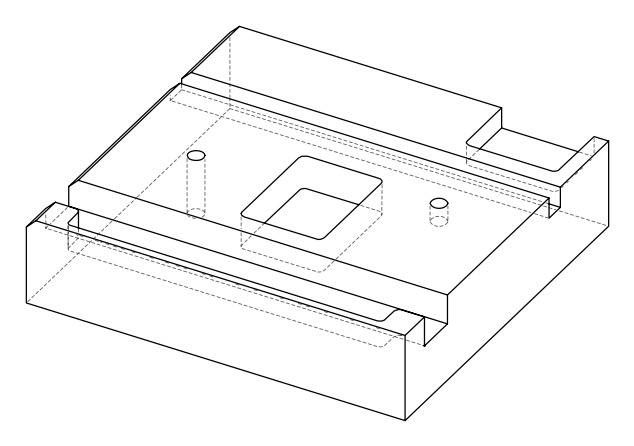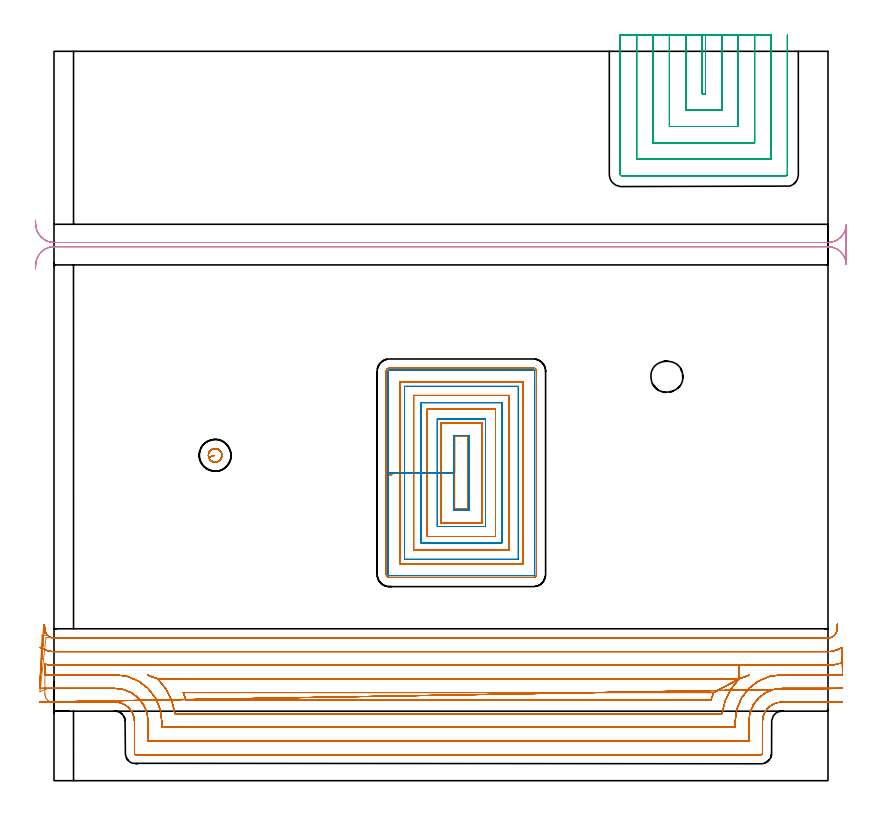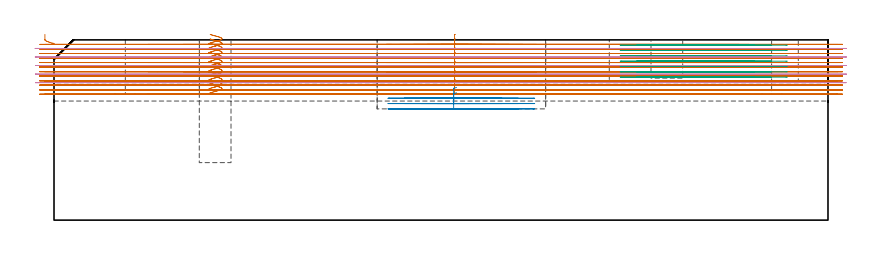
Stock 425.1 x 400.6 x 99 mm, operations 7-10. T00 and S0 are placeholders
(PLAN: 12 operations, 8 tool changes, 207.5 min)
(1 SPOT_DRILL | STEP1POCKET | NXT0321_9005460120000 | 0.03 min | 2 mm3)
(2 DRILL_BLIND_HOLE_INTO_CENTER | STEP1POCKET | NXT0301_128 | 0.09 min | 2241 mm3)
(3 MILL_ROUGH_BLIND_HOLE_CONTOUR | STEP1POCKET | NXT0201_010 | Spiral | 0.79 min | 2740 mm3)
(4 AREA_MILL | FG_CHAMFER_SURFACE | UGT0205_001 | 6.65 min | 12146 mm3)
(5 AREA_MILL_1 | FG_CHAMFER_SURFACE_1 | UGT0205_001 | 1.47 min | 2538 mm3)
(6 AREA_MILL_2 | FG_CHAMFER_SURFACE_2 | UGT0205_001 | 3.29 min | 5791 mm3)
(7 MILL_OPEN_POCKET | POCKET_OPEN | NXT0201_010 | Follow Part, ap 2.5, ae 75% | 150.93 min | 1232383 mm3)
(8 MILL_RECTANGULAR_POCKET | POCKET_RECTANGULAR_STRAIGHT | NXT0201_011 | Follow Part, ap 3, ae 75% | 7.8 min | 92200 mm3)
(9 MILL_SLOT | SLOT_PARTIAL_RECTANGULAR | NXT0201_011 | Follow Part, ap 3, ae 75% | 23.11 min | 180017 mm3)
(10 MILL_RECTANGULAR_SLOT | SLOT_RECTANGULAR | UGT0201_094 | Follow Part, ap 5, ae 75% | 9.44 min | 222166 mm3)
(11 MILL_RECTANGULAR_SLOT_1 | SLOT_RECTANGULAR_1 | UGT0201_009 | Follow Part, ap 11.25, ae 75% | 2.1 min | 71094 mm3)
(12 MILL_BLIND_HOLE_FROM_SOLID_MATERIAL | STEP1POCKET_1 | NXT0201_011 | Spiral | 1.82 min | 8967 mm3)
(TOOL NXT0321_9005460120000 | NC Spot Drill, 142deg, 12mm, Carbide, Uncoated | D12 PA142 FL30 Z2)
(TOOL NXT0301_128 | Carbide Drill 12mm [861.1-1200-036A1-GP GC34] | D12 PA150 FL37.4 Z2)
(TOOL NXT0201_010 | ENDMILL 10mm [2P460-1000-NA 1630] | D10 FL30 Z6)
(TOOL UGT0205_001 | Chamfer Mill 20 x 3 x 45 deg. | D20 FL50 Z2)
(TOOL NXT0201_011 | ENDMILL 12mm [2P460-1200-NA 1630] | D12 FL38 Z6)
(TOOL UGT0201_094 | End mill 20 mm | D20 FL38 Z4)
(TOOL UGT0201_009 | End Mill 45 mm | D45 FL63 Z6)
(OP 7 MILL_OPEN_POCKET)
G17 G21 G94 G90
T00 M6
G54
G17 G0 G90 X433.005 Y64.785 S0 M3
G43 Z109. H1
Z96.508
G94 G1 X430.1 Y64.035 F250.
G2 X425.1 Y63.4 R20. F500.
G1 X376.248
Y55.9
X362.334 Y48.4
X70.966
G2 X72.452 Y44.3 R40.7
G1 X360.848
G2 X362.334 Y48.4 R40.7
G1 X376.248 Y55.9
X57.052
X51.603 Y57.91
X57.052 Y55.9
G2 X66.42 Y36.8 R33.2
G1 X366.88
G2 X376.248 Y55.9 R33.2
G1 X381.697 Y57.91
X376.248 Y55.9
Y63.4
X0.
G2 X-5. Y64.035 R20.
G1 Y57.884
G2 X-1.938 Y58.2 R15.
G1 X33.5
G2 X59.2 Y32.5 R25.7
G1 Y29.3
X374.1
Y32.5
G2 X399.8 Y58.2 R25.7
G1 X430.1
X433.1 F250.
X432.85 Y73.144
X430.1 Y71.944
G2 X425.1 Y70.9 R12.5 F500.
G1 X0.
G2 X-3.475 Y71.393 R12.5
X-5. Y72.023 R7.5
G1 X-7.63 Y73.467 F250.
G0 Z109.
X430.28 Y86.078
Z96.508
G1 X430.09 Y83.084
G2 X425.1 Y78.4 R5. F500.
G1 X0.
G2 X-1.39 Y78.597 R5.
G1 X-4.39 F250.
X-7.739 Y48.821 F500.
X-5. Y50.046 F250.
G2 X-1.938 Y50.7 R7.5 F500.
G1 X33.5
G2 X51.7 Y32.5 R18.2
G1 Y21.8
X381.6
Y32.5
G2 X399.8 Y50.7 R18.2
G1 X430.1
X433.1 F250.
G0 X-5. Y58.568 Z102.
G1 Y47.809 Z99.117
Y47.493 Z99.032
X-4.869 Y46.63 Z98.799
X-4.591 Y45.803 Z98.565
X-4.173 Y45.037 Z98.331
X-3.629 Y44.355 Z98.097
X-2.974 Y43.778 Z97.863
X-2.229 Y43.323 Z97.629
X-1.938 Y43.2 Z97.545
X-0.004 Z97.026
X-1.938 Z96.508
X33.5 F500.
G2 X44.2 Y32.5 R10.7
G1 Y15.
G3 X44.9 Y14.3 R0.7
G1 X388.4
G3 X389.1 Y15. R0.7
G1 Y32.5
G2 X399.8 Y43.2 R10.7
G1 X430.1
X433.1 F250.
G0 X433.005 Y64.785 Z94.017
G1 X430.1 Y64.035
G2 X425.1 Y63.4 R20. F500.
G1 X376.248
Y55.9
X362.334 Y48.4
X70.966
G2 X72.452 Y44.3 R40.7
G1 X360.848
G2 X362.334 Y48.4 R40.7
G1 X376.248 Y55.9
X57.052
X51.603 Y57.91
X57.052 Y55.9
G2 X66.42 Y36.8 R33.2
G1 X366.88
G2 X376.248 Y55.9 R33.2
G1 X381.697 Y57.91
X376.248 Y55.9
Y63.4
X0.
G2 X-5. Y64.035 R20.
G1 Y58.193
G2 X-4.542 Y58.2 R15.
G1 X33.5
G2 X59.2 Y32.5 R25.7
G1 Y29.3
X374.1
Y32.5
G2 X399.8 Y58.2 R25.7
G1 X430.1
X433.1 F250.
X432.85 Y73.144
X430.1 Y71.944
G2 X425.1 Y70.9 R12.5 F500.
G1 X0.
G2 X-5. Y71.944 R12.5
G1 X-7.75 Y73.144 F250.
G0 Z109.
X430.28 Y86.078
Z94.017
G1 X430.09 Y83.084
G2 X425.1 Y78.4 R5. F500.
G1 X0.
G2 X-3.543 Y79.872 R5.
G1 X-6.543 F250.
X-7.994 Y50.503
X-5. Y50.686
G2 X-4.542 Y50.7 R7.5 F500.
G1 X33.5
G2 X51.7 Y32.5 R18.2
G1 Y21.8
X381.6
Y32.5
G2 X399.8 Y50.7 R18.2
G1 X430.1
X433.1 F250.
X-7.542 Y43.2 F500.
X-4.542 F250.
X33.5 F500.
G2 X44.2 Y32.5 R10.7
G1 Y15.
G3 X44.9 Y14.3 R0.7
G1 X388.4
G3 X389.1 Y15. R0.7
G1 Y32.5
G2 X399.8 Y43.2 R10.7
G1 X430.1
X433.1 F250.
G0 X433.005 Y64.785 Z91.525
G1 X430.1 Y64.035
G2 X425.1 Y63.4 R20. F500.
G1 X376.248
Y55.9
X362.334 Y48.4
X70.966
G2 X72.452 Y44.3 R40.7
G1 X360.848
G2 X362.334 Y48.4 R40.7
G1 X376.248 Y55.9
X57.052
X51.603 Y57.91
X57.052 Y55.9
G2 X66.42 Y36.8 R33.2
G1 X366.88
G2 X376.248 Y55.9 R33.2
G1 X381.697 Y57.91
X376.248 Y55.9
Y63.4
X0.
G2 X-5. Y64.035 R20.
G1 Y58.2
X33.5
G2 X59.2 Y32.5 R25.7
G1 Y29.3
X374.1
Y32.5
G2 X399.8 Y58.2 R25.7
G1 X430.1
X433.1 F250.
X432.85 Y73.144
X430.1 Y71.944
G2 X425.1 Y70.9 R12.5 F500.
G1 X0.
G2 X-5. Y71.944 R12.5
G1 X-7.75 Y73.144 F250.
G0 Z109.
X430.28 Y86.078
Z91.525
G1 X430.09 Y83.084
G2 X425.1 Y78.4 R5. F500.
G1 X0.
G2 X-4.47 Y81.16 R5.
G1 X-5.814 Y83.842 F250.
X-8. Y50.7
X-5.
X33.5 F500.
G2 X51.7 Y32.5 R18.2
G1 Y21.8
X381.6
Y32.5
G2 X399.8 Y50.7 R18.2
G1 X430.1
X433.1 F250.
X-8. Y43.2 F500.
X-5. F250.
X33.5 F500.
G2 X44.2 Y32.5 R10.7
G1 Y15.
G3 X44.9 Y14.3 R0.7
G1 X388.4
G3 X389.1 Y15. R0.7
G1 Y32.5
G2 X399.8 Y43.2 R10.7
G1 X430.1
X433.1 F250.
G0 X433.005 Y64.785 Z89.033
G1 X430.1 Y64.035
G2 X425.1 Y63.4 R20. F500.
G1 X376.248
Y55.9
X362.334 Y48.4
X70.966
G2 X72.452 Y44.3 R40.7
G1 X360.848
G2 X362.334 Y48.4 R40.7
G1 X376.248 Y55.9
X57.052
X51.603 Y57.91
X57.052 Y55.9
G2 X66.42 Y36.8 R33.2
G1 X366.88
G2 X376.248 Y55.9 R33.2
G1 X381.697 Y57.91
X376.248 Y55.9
Y63.4
X0.
G2 X-5. Y64.035 R20.
G1 Y58.2
X33.5
G2 X59.2 Y32.5 R25.7
G1 Y29.3
X374.1
Y32.5
G2 X399.8 Y58.2 R25.7
G1 X430.1
X433.1 F250.
X432.85 Y73.144
X430.1 Y71.944
G2 X425.1 Y70.9 R12.5 F500.
G1 X0.
G2 X-5. Y71.944 R12.5
G1 X-7.75 Y73.144 F250.
G0 Z109.
X430.28 Y86.078
Z89.033
G1 X430.09 Y83.084
G2 X425.1 Y78.4 R5. F500.
G1 X0.
G2 X-4.909 Y82.45 R5.
G1 X-5.479 Y85.395 F250.
X-8. Y50.7
X-5.
X33.5 F500.
G2 X51.7 Y32.5 R18.2
G1 Y21.8
X381.6
Y32.5
G2 X399.8 Y50.7 R18.2
G1 X430.1
X433.1 F250.
X-8. Y43.2 F500.
X-5. F250.
X33.5 F500.
G2 X44.2 Y32.5 R10.7
G1 Y15.
G3 X44.9 Y14.3 R0.7
G1 X388.4
G3 X389.1 Y15. R0.7
G1 Y32.5
G2 X399.8 Y43.2 R10.7
G1 X430.1
X433.1 F250.
G0 X433.005 Y64.785 Z86.542
G1 X430.1 Y64.035
G2 X425.1 Y63.4 R20. F500.
G1 X376.248
Y55.9
X362.334 Y48.4
X70.966
G2 X72.452 Y44.3 R40.7
G1 X360.848
G2 X362.334 Y48.4 R40.7
G1 X376.248 Y55.9
X57.052
X51.603 Y57.91
X57.052 Y55.9
G2 X66.42 Y36.8 R33.2
G1 X366.88
G2 X376.248 Y55.9 R33.2
G1 X381.697 Y57.91
X376.248 Y55.9
Y63.4
X0.
G2 X-5. Y64.035 R20.
G1 Y58.2
X33.5
G2 X59.2 Y32.5 R25.7
G1 Y29.3
X374.1
Y32.5
G2 X399.8 Y58.2 R25.7
G1 X430.1
X433.1 F250.
X432.85 Y73.144
X430.1 Y71.944
G2 X425.1 Y70.9 R12.5 F500.
G1 X0.
G2 X-5. Y71.944 R12.5
G1 X-7.75 Y73.144 F250.
G0 Z109.
X430.28 Y86.078
Z86.542
G1 X430.09 Y83.084
G2 X425.1 Y78.4 R5. F500.
G1 X0.
G2 X-4.97 Y82.853 R5.
G1 X-5.298 Y85.835 F250.
X-8. Y50.7
X-5.
X33.5 F500.
G2 X51.7 Y32.5 R18.2
G1 Y21.8
X381.6
Y32.5
G2 X399.8 Y50.7 R18.2
G1 X430.1
X433.1 F250.
X-8. Y43.2 F500.
X-5. F250.
X33.5 F500.
G2 X44.2 Y32.5 R10.7
G1 Y15.
G3 X44.9 Y14.3 R0.7
G1 X388.4
G3 X389.1 Y15. R0.7
G1 Y32.5
G2 X399.8 Y43.2 R10.7
G1 X430.1
X433.1 F250.
G0 X433.005 Y64.785 Z84.05
G1 X430.1 Y64.035
G2 X425.1 Y63.4 R20. F500.
G1 X376.248
Y55.9
X362.334 Y48.4
X70.966
G2 X72.452 Y44.3 R40.7
G1 X360.848
G2 X362.334 Y48.4 R40.7
G1 X376.248 Y55.9
X57.052
X51.603 Y57.91
X57.052 Y55.9
G2 X66.42 Y36.8 R33.2
G1 X366.88
G2 X376.248 Y55.9 R33.2
G1 X381.697 Y57.91
X376.248 Y55.9
Y63.4
X0.
G2 X-5. Y64.035 R20.
G1 Y58.2
X33.5
G2 X59.2 Y32.5 R25.7
G1 Y29.3
X374.1
Y32.5
G2 X399.8 Y58.2 R25.7
G1 X430.1
X433.1 F250.
X432.85 Y73.144
X430.1 Y71.944
G2 X425.1 Y70.9 R12.5 F500.
G1 X0.
G2 X-5. Y71.944 R12.5
G1 X-7.75 Y73.144 F250.
G0 Z109.
X430.28 Y86.078
Z84.05
G1 X430.09 Y83.084
G2 X425.1 Y78.4 R5. F500.
G1 X0.
G2 X-4.97 Y82.853 R5.
G1 X-5.298 Y85.835 F250.
X-8. Y50.7
X-5.
X33.5 F500.
G2 X51.7 Y32.5 R18.2
G1 Y21.8
X381.6
Y32.5
G2 X399.8 Y50.7 R18.2
G1 X430.1
X433.1 F250.
X-8. Y43.2 F500.
X-5. F250.
X33.5 F500.
G2 X44.2 Y32.5 R10.7
G1 Y15.
G3 X44.9 Y14.3 R0.7
G1 X388.4
G3 X389.1 Y15. R0.7
G1 Y32.5
G2 X399.8 Y43.2 R10.7
G1 X430.1
X433.1 F250.
G0 X433.005 Y64.785 Z81.558
G1 X430.1 Y64.035
G2 X425.1 Y63.4 R20. F500.
G1 X376.248
Y55.9
X362.334 Y48.4
X70.966
G2 X72.452 Y44.3 R40.7
G1 X360.848
G2 X362.334 Y48.4 R40.7
G1 X376.248 Y55.9
X57.052
X51.603 Y57.91
X57.052 Y55.9
G2 X66.42 Y36.8 R33.2
G1 X366.88
G2 X376.248 Y55.9 R33.2
G1 X381.697 Y57.91
X376.248 Y55.9
Y63.4
X0.
G2 X-5. Y64.035 R20.
G1 Y58.2
X33.5
G2 X59.2 Y32.5 R25.7
G1 Y29.3
X374.1
Y32.5
G2 X399.8 Y58.2 R25.7
G1 X430.1
X433.1 F250.
X432.85 Y73.144
X430.1 Y71.944
G2 X425.1 Y70.9 R12.5 F500.
G1 X0.
G2 X-5. Y71.944 R12.5
G1 X-7.75 Y73.144 F250.
G0 Z109.
X430.28 Y86.078
Z81.558
G1 X430.09 Y83.084
G2 X425.1 Y78.4 R5. F500.
G1 X0.
G2 X-4.97 Y82.853 R5.
G1 X-5.298 Y85.835 F250.
X-8. Y50.7
X-5.
X33.5 F500.
G2 X51.7 Y32.5 R18.2
G1 Y21.8
X381.6
Y32.5
G2 X399.8 Y50.7 R18.2
G1 X430.1
X433.1 F250.
X-8. Y43.2 F500.
X-5. F250.
X33.5 F500.
G2 X44.2 Y32.5 R10.7
G1 Y15.
G3 X44.9 Y14.3 R0.7
G1 X388.4
G3 X389.1 Y15. R0.7
G1 Y32.5
G2 X399.8 Y43.2 R10.7
G1 X430.1
X433.1 F250.
G0 X433.005 Y64.785 Z79.067
G1 X430.1 Y64.035
G2 X425.1 Y63.4 R20. F500.
G1 X376.248
Y55.9
X362.334 Y48.4
X70.966
G2 X72.452 Y44.3 R40.7
G1 X360.848
G2 X362.334 Y48.4 R40.7
G1 X376.248 Y55.9
X57.052
X51.603 Y57.91
X57.052 Y55.9
G2 X66.42 Y36.8 R33.2
G1 X366.88
G2 X376.248 Y55.9 R33.2
G1 X381.697 Y57.91
X376.248 Y55.9
Y63.4
X0.
G2 X-5. Y64.035 R20.
G1 Y58.2
X33.5
G2 X59.2 Y32.5 R25.7
G1 Y29.3
X374.1
Y32.5
G2 X399.8 Y58.2 R25.7
G1 X430.1
X433.1 F250.
X432.85 Y73.144
X430.1 Y71.944
G2 X425.1 Y70.9 R12.5 F500.
G1 X0.
G2 X-5. Y71.944 R12.5
G1 X-7.75 Y73.144 F250.
G0 Z109.
X430.28 Y86.078
Z79.067
G1 X430.09 Y83.084
G2 X425.1 Y78.4 R5. F500.
G1 X0.
G2 X-4.97 Y82.853 R5.
G1 X-5.298 Y85.835 F250.
X-8. Y50.7
X-5.
X33.5 F500.
G2 X51.7 Y32.5 R18.2
G1 Y21.8
X381.6
Y32.5
G2 X399.8 Y50.7 R18.2
G1 X430.1
X433.1 F250.
X-8. Y43.2 F500.
X-5. F250.
X33.5 F500.
G2 X44.2 Y32.5 R10.7
G1 Y15.
G3 X44.9 Y14.3 R0.7
G1 X388.4
G3 X389.1 Y15. R0.7
G1 Y32.5
G2 X399.8 Y43.2 R10.7
G1 X430.1
X433.1 F250.
G0 X433.005 Y64.785 Z76.575
G1 X430.1 Y64.035
G2 X425.1 Y63.4 R20. F500.
G1 X376.248
Y55.9
X362.334 Y48.4
X70.966
G2 X72.452 Y44.3 R40.7
G1 X360.848
G2 X362.334 Y48.4 R40.7
G1 X376.248 Y55.9
X57.052
X51.603 Y57.91
X57.052 Y55.9
G2 X66.42 Y36.8 R33.2
G1 X366.88
G2 X376.248 Y55.9 R33.2
G1 X381.697 Y57.91
X376.248 Y55.9
Y63.4
X0.
G2 X-5. Y64.035 R20.
G1 Y58.2
X33.5
G2 X59.2 Y32.5 R25.7
G1 Y29.3
X374.1
Y32.5
G2 X399.8 Y58.2 R25.7
G1 X430.1
X433.1 F250.
X432.85 Y73.144
X430.1 Y71.944
G2 X425.1 Y70.9 R12.5 F500.
G1 X0.
G2 X-5. Y71.944 R12.5
G1 X-7.75 Y73.144 F250.
G0 Z109.
X430.28 Y86.078
Z76.575
G1 X430.09 Y83.084
G2 X425.1 Y78.4 R5. F500.
G1 X0.
G2 X-4.97 Y82.853 R5.
G1 X-5.298 Y85.835 F250.
X-8. Y50.7
X-5.
X33.5 F500.
G2 X51.7 Y32.5 R18.2
G1 Y21.8
X381.6
Y32.5
G2 X399.8 Y50.7 R18.2
G1 X430.1
X433.1 F250.
X-8. Y43.2 F500.
X-5. F250.
X33.5 F500.
G2 X44.2 Y32.5 R10.7
G1 Y15.
G3 X44.9 Y14.3 R0.7
G1 X388.4
G3 X389.1 Y15. R0.7
G1 Y32.5
G2 X399.8 Y43.2 R10.7
G1 X430.1
X433.1 F250.
G0 X433.005 Y64.785 Z74.083
G1 X430.1 Y64.035
G2 X425.1 Y63.4 R20. F500.
G1 X376.248
Y55.9
X362.334 Y48.4
X70.966
G2 X72.452 Y44.3 R40.7
G1 X360.848
G2 X362.334 Y48.4 R40.7
G1 X376.248 Y55.9
X57.052
X51.603 Y57.91
X57.052 Y55.9
G2 X66.42 Y36.8 R33.2
G1 X366.88
G2 X376.248 Y55.9 R33.2
G1 X381.697 Y57.91
X376.248 Y55.9
Y63.4
X0.
G2 X-5. Y64.035 R20.
G1 Y58.2
X33.5
G2 X59.2 Y32.5 R25.7
G1 Y29.3
X374.1
Y32.5
G2 X399.8 Y58.2 R25.7
G1 X430.1
X433.1 F250.
X432.85 Y73.144
X430.1 Y71.944
G2 X425.1 Y70.9 R12.5 F500.
G1 X0.
G2 X-5. Y71.944 R12.5
G1 X-7.75 Y73.144 F250.
G0 Z109.
X430.28 Y86.078
Z74.083
G1 X430.09 Y83.084
G2 X425.1 Y78.4 R5. F500.
G1 X0.
G2 X-4.97 Y82.853 R5.
G1 X-5.298 Y85.835 F250.
X-8. Y50.7
X-5.
X33.5 F500.
G2 X51.7 Y32.5 R18.2
G1 Y21.8
X381.6
Y32.5
G2 X399.8 Y50.7 R18.2
G1 X430.1
X433.1 F250.
X-8. Y43.2 F500.
X-5. F250.
X33.5 F500.
G2 X44.2 Y32.5 R10.7
G1 Y15.
G3 X44.9 Y14.3 R0.7
G1 X388.4
G3 X389.1 Y15. R0.7
G1 Y32.5
G2 X399.8 Y43.2 R10.7
G1 X430.1
X433.1 F250.
G0 X433.005 Y64.785 Z71.592
G1 X430.1 Y64.035
G2 X425.1 Y63.4 R20. F500.
G1 X376.248
Y55.9
X362.334 Y48.4
X70.966
G2 X72.452 Y44.3 R40.7
G1 X360.848
G2 X362.334 Y48.4 R40.7
G1 X376.248 Y55.9
X57.052
X51.603 Y57.91
X57.052 Y55.9
G2 X66.42 Y36.8 R33.2
G1 X366.88
G2 X376.248 Y55.9 R33.2
G1 X381.697 Y57.91
X376.248 Y55.9
Y63.4
X0.
G2 X-5. Y64.035 R20.
G1 Y58.2
X33.5
G2 X59.2 Y32.5 R25.7
G1 Y29.3
X374.1
Y32.5
G2 X399.8 Y58.2 R25.7
G1 X430.1
X433.1 F250.
X432.85 Y73.144
X430.1 Y71.944
G2 X425.1 Y70.9 R12.5 F500.
G1 X0.
G2 X-5. Y71.944 R12.5
G1 X-7.75 Y73.144 F250.
G0 Z109.
X430.28 Y86.078
Z71.592
G1 X430.09 Y83.084
G2 X425.1 Y78.4 R5. F500.
G1 X0.
G2 X-4.97 Y82.853 R5.
G1 X-5.298 Y85.835 F250.
X-8. Y50.7
X-5.
X33.5 F500.
G2 X51.7 Y32.5 R18.2
G1 Y21.8
X381.6
Y32.5
G2 X399.8 Y50.7 R18.2
G1 X430.1
X433.1 F250.
X-8. Y43.2 F500.
X-5. F250.
X33.5 F500.
G2 X44.2 Y32.5 R10.7
G1 Y15.
G3 X44.9 Y14.3 R0.7
G1 X388.4
G3 X389.1 Y15. R0.7
G1 Y32.5
G2 X399.8 Y43.2 R10.7
G1 X430.1
X433.1 F250.
G0 X433.005 Y64.785 Z69.1
G1 X430.1 Y64.035
G2 X425.1 Y63.4 R20. F500.
G1 X376.248
Y55.9
X362.334 Y48.4
X70.966
G2 X72.452 Y44.3 R40.7
G1 X360.848
G2 X362.334 Y48.4 R40.7
G1 X376.248 Y55.9
X57.052
X51.603 Y57.91
X57.052 Y55.9
G2 X66.42 Y36.8 R33.2
G1 X366.88
G2 X376.248 Y55.9 R33.2
G1 X381.697 Y57.91
X376.248 Y55.9
Y63.4
X0.
G2 X-5. Y64.035 R20.
G1 Y58.2
X33.5
G2 X59.2 Y32.5 R25.7
G1 Y29.3
X374.1
Y32.5
G2 X399.8 Y58.2 R25.7
G1 X430.1
X433.1 F250.
X432.85 Y73.144
X430.1 Y71.944
G2 X425.1 Y70.9 R12.5 F500.
G1 X0.
G2 X-5. Y71.944 R12.5
G1 X-7.75 Y73.144 F250.
G0 Z109.
X430.28 Y86.078
Z69.1
G1 X430.09 Y83.084
G2 X425.1 Y78.4 R5. F500.
G1 X0.
G2 X-4.97 Y82.853 R5.
G1 X-5.298 Y85.835 F250.
X-8. Y50.7
X-5.
X33.5 F500.
G2 X51.7 Y32.5 R18.2
G1 Y21.8
X381.6
Y32.5
G2 X399.8 Y50.7 R18.2
G1 X430.1
X433.1 F250.
X-8. Y43.2 F500.
X-5. F250.
X33.5 F500.
G2 X44.2 Y32.5 R10.7
G1 Y15.
G3 X44.9 Y14.3 R0.7
G1 X388.4
G3 X389.1 Y15. R0.7
G1 Y32.5
G2 X399.8 Y43.2 R10.7
G1 X430.1
X433.1 F250.
G0 Z109.
X220.495 Y189.1
Z102.
G1 X220. Z101.867
Y169.1 Z96.508
Y149.1 F500.
X227.5
Y189.1
X220.
Y169.1
X212.5
Y141.6
X235.
Y196.6
X212.5
Y169.1
X205.
Y134.1
X242.5
Y204.1
X205.
Y169.1
X197.5
Y126.6
X250.
Y211.6
X197.5
Y169.1
X190.
Y119.1
X257.5
Y219.1
X190.
Y169.1
X182.5
Y113.3
G3 X184.2 Y111.6 R1.7
G1 X263.3
G3 X265. Y113.3 R1.7
G1 Y224.9
G3 X263.3 Y226.6 R1.7
G1 X184.2
G3 X182.5 Y224.9 R1.7
G1 Y169.1
Y168.1
X185.5 F250.
G0 X220.495 Y189.1 Z99.508
G1 X220. Z99.376
Y169.1 Z94.017
Y149.1 F500.
X227.5
Y189.1
X220.
Y169.1
X212.5
Y141.6
X235.
Y196.6
X212.5
Y169.1
X205.
Y134.1
X242.5
Y204.1
X205.
Y169.1
X197.5
Y126.6
X250.
Y211.6
X197.5
Y169.1
X190.
Y119.1
X257.5
Y219.1
X190.
Y169.1
X182.5
Y113.3
G3 X184.2 Y111.6 R1.7
G1 X263.3
G3 X265. Y113.3 R1.7
G1 Y224.9
G3 X263.3 Y226.6 R1.7
G1 X184.2
G3 X182.5 Y224.9 R1.7
G1 Y169.1
Y168.1
X185.5 F250.
G0 X220.495 Y189.1 Z97.017
G1 X220. Z96.884
Y169.1 Z91.525
Y149.1 F500.
X227.5
Y189.1
X220.
Y169.1
X212.5
Y141.6
X235.
Y196.6
X212.5
Y169.1
X205.
Y134.1
X242.5
Y204.1
X205.
Y169.1
X197.5
Y126.6
X250.
Y211.6
X197.5
Y169.1
X190.
Y119.1
X257.5
Y219.1
X190.
Y169.1
X182.5
Y113.3
G3 X184.2 Y111.6 R1.7
G1 X263.3
G3 X265. Y113.3 R1.7
G1 Y224.9
G3 X263.3 Y226.6 R1.7
G1 X184.2
G3 X182.5 Y224.9 R1.7
G1 Y169.1
Y168.1
X185.5 F250.
G0 X220.495 Y189.1 Z94.525
G1 X220. Z94.392
Y169.1 Z89.033
Y149.1 F500.
X227.5
Y189.1
X220.
Y169.1
X212.5
Y141.6
X235.
Y196.6
X212.5
Y169.1
X205.
Y134.1
X242.5
Y204.1
X205.
Y169.1
X197.5
Y126.6
X250.
Y211.6
X197.5
Y169.1
X190.
Y119.1
X257.5
Y219.1
X190.
Y169.1
X182.5
Y113.3
G3 X184.2 Y111.6 R1.7
G1 X263.3
G3 X265. Y113.3 R1.7
G1 Y224.9
G3 X263.3 Y226.6 R1.7
G1 X184.2
G3 X182.5 Y224.9 R1.7
G1 Y169.1
Y168.1
X185.5 F250.
G0 X220.495 Y189.1 Z92.033
G1 X220. Z91.901
Y169.1 Z86.542
Y149.1 F500.
X227.5
Y189.1
X220.
Y169.1
X212.5
Y141.6
X235.
Y196.6
X212.5
Y169.1
X205.
Y134.1
X242.5
Y204.1
X205.
Y169.1
X197.5
Y126.6
X250.
Y211.6
X197.5
Y169.1
X190.
Y119.1
X257.5
Y219.1
X190.
Y169.1
X182.5
Y113.3
G3 X184.2 Y111.6 R1.7
G1 X263.3
G3 X265. Y113.3 R1.7
G1 Y224.9
G3 X263.3 Y226.6 R1.7
G1 X184.2
G3 X182.5 Y224.9 R1.7
G1 Y169.1
Y168.1
X185.5 F250.
G0 X220.495 Y189.1 Z89.542
G1 X220. Z89.409
Y169.1 Z84.05
Y149.1 F500.
X227.5
Y189.1
X220.
Y169.1
X212.5
Y141.6
X235.
Y196.6
X212.5
Y169.1
X205.
Y134.1
X242.5
Y204.1
X205.
Y169.1
X197.5
Y126.6
X250.
Y211.6
X197.5
Y169.1
X190.
Y119.1
X257.5
Y219.1
X190.
Y169.1
X182.5
Y113.3
G3 X184.2 Y111.6 R1.7
G1 X263.3
G3 X265. Y113.3 R1.7
G1 Y224.9
G3 X263.3 Y226.6 R1.7
G1 X184.2
G3 X182.5 Y224.9 R1.7
G1 Y169.1
Y168.1
X185.5 F250.
G0 X220.495 Y189.1 Z87.05
G1 X220. Z86.917
Y169.1 Z81.558
Y149.1 F500.
X227.5
Y189.1
X220.
Y169.1
X212.5
Y141.6
X235.
Y196.6
X212.5
Y169.1
X205.
Y134.1
X242.5
Y204.1
X205.
Y169.1
X197.5
Y126.6
X250.
Y211.6
X197.5
Y169.1
X190.
Y119.1
X257.5
Y219.1
X190.
Y169.1
X182.5
Y113.3
G3 X184.2 Y111.6 R1.7
G1 X263.3
G3 X265. Y113.3 R1.7
G1 Y224.9
G3 X263.3 Y226.6 R1.7
G1 X184.2
G3 X182.5 Y224.9 R1.7
G1 Y169.1
Y168.1
X185.5 F250.
G0 X220.495 Y189.1 Z84.558
G1 X220. Z84.426
Y169.1 Z79.067
Y149.1 F500.
X227.5
Y189.1
X220.
Y169.1
X212.5
Y141.6
X235.
Y196.6
X212.5
Y169.1
X205.
Y134.1
X242.5
Y204.1
X205.
Y169.1
X197.5
Y126.6
X250.
Y211.6
X197.5
Y169.1
X190.
Y119.1
X257.5
Y219.1
X190.
Y169.1
X182.5
Y113.3
G3 X184.2 Y111.6 R1.7
G1 X263.3
G3 X265. Y113.3 R1.7
G1 Y224.9
G3 X263.3 Y226.6 R1.7
G1 X184.2
G3 X182.5 Y224.9 R1.7
G1 Y169.1
Y168.1
X185.5 F250.
G0 X220.495 Y189.1 Z82.067
G1 X220. Z81.934
Y169.1 Z76.575
Y149.1 F500.
X227.5
Y189.1
X220.
Y169.1
X212.5
Y141.6
X235.
Y196.6
X212.5
Y169.1
X205.
Y134.1
X242.5
Y204.1
X205.
Y169.1
X197.5
Y126.6
X250.
Y211.6
X197.5
Y169.1
X190.
Y119.1
X257.5
Y219.1
X190.
Y169.1
X182.5
Y113.3
G3 X184.2 Y111.6 R1.7
G1 X263.3
G3 X265. Y113.3 R1.7
G1 Y224.9
G3 X263.3 Y226.6 R1.7
G1 X184.2
G3 X182.5 Y224.9 R1.7
G1 Y169.1
Y168.1
X185.5 F250.
G0 X220.495 Y189.1 Z79.575
G1 X220. Z79.442
Y169.1 Z74.083
Y149.1 F500.
X227.5
Y189.1
X220.
Y169.1
X212.5
Y141.6
X235.
Y196.6
X212.5
Y169.1
X205.
Y134.1
X242.5
Y204.1
X205.
Y169.1
X197.5
Y126.6
X250.
Y211.6
X197.5
Y169.1
X190.
Y119.1
X257.5
Y219.1
X190.
Y169.1
X182.5
Y113.3
G3 X184.2 Y111.6 R1.7
G1 X263.3
G3 X265. Y113.3 R1.7
G1 Y224.9
G3 X263.3 Y226.6 R1.7
G1 X184.2
G3 X182.5 Y224.9 R1.7
G1 Y169.1
Y168.1
X185.5 F250.
G0 X220.495 Y189.1 Z77.083
G1 X220. Z76.951
Y169.1 Z71.592
Y149.1 F500.
X227.5
Y189.1
X220.
Y169.1
X212.5
Y141.6
X235.
Y196.6
X212.5
Y169.1
X205.
Y134.1
X242.5
Y204.1
X205.
Y169.1
X197.5
Y126.6
X250.
Y211.6
X197.5
Y169.1
X190.
Y119.1
X257.5
Y219.1
X190.
Y169.1
X182.5
Y113.3
G3 X184.2 Y111.6 R1.7
G1 X263.3
G3 X265. Y113.3 R1.7
G1 Y224.9
G3 X263.3 Y226.6 R1.7
G1 X184.2
G3 X182.5 Y224.9 R1.7
G1 Y169.1
Y168.1
X185.5 F250.
G0 X220.495 Y189.1 Z74.592
G1 X220. Z74.459
Y169.1 Z69.1
Y149.1 F500.
X227.5
Y189.1
X220.
Y169.1
X212.5
Y141.6
X235.
Y196.6
X212.5
Y169.1
X205.
Y134.1
X242.5
Y204.1
X205.
Y169.1
X197.5
Y126.6
X250.
Y211.6
X197.5
Y169.1
X190.
Y119.1
X257.5
Y219.1
X190.
Y169.1
X182.5
Y113.3
G3 X184.2 Y111.6 R1.7
G1 X263.3
G3 X265. Y113.3 R1.7
G1 Y224.9
G3 X263.3 Y226.6 R1.7
G1 X184.2
G3 X182.5 Y224.9 R1.7
G1 Y169.1
Y168.1
X185.5 F250.
G0 Z109.
X85.786 Y176.189
Z102.
G1 X85.88 Y176.08 Z101.961
X86.291 Y175.725 Z101.816
X86.75 Y175.434 Z101.67
X87.246 Y175.214 Z101.525
X87.769 Y175.068 Z101.379
X88.308 Y175. Z101.234
X88.692 Z101.131
X89.231 Y175.068 Z100.985
X89.754 Y175.214 Z100.84
X90.25 Y175.434 Z100.694
X90.709 Y175.725 Z100.549
X91.12 Y176.08 Z100.403
X91.475 Y176.491 Z100.258
X91.766 Y176.95 Z100.112
X91.986 Y177.446 Z99.967
X92.132 Y177.969 Z99.821
X92.2 Y178.508 Z99.676
Y178.892 Z99.573
X92.132 Y179.431 Z99.427
X91.986 Y179.954 Z99.282
X91.766 Y180.45 Z99.136
X91.475 Y180.909 Z98.991
X91.12 Y181.32 Z98.845
X90.709 Y181.675 Z98.7
X90.25 Y181.966 Z98.554
X89.754 Y182.186 Z98.409
X89.231 Y182.332 Z98.263
X88.692 Y182.4 Z98.118
X88.5 Z98.066
X88.308 Z98.015
X87.769 Y182.332 Z97.869
X87.246 Y182.186 Z97.724
X86.75 Y181.966 Z97.578
X86.291 Y181.675 Z97.433
X85.88 Y181.32 Z97.287
X85.525 Y180.909 Z97.142
X85.234 Y180.45 Z96.996
X85.014 Y179.954 Z96.851
X84.868 Y179.431 Z96.705
X84.8 Y178.892 Z96.56
Y178.7 Z96.508
G3 X88.5 Y175. R3.7 F500.
X84.8 Y178.7 R-3.7
X84.934 Y177.712 R3.7
G1 X87.825 Y178.513 F250.
G0 X85.786 Y176.189 Z99.508
G1 X85.88 Y176.08 Z99.47
X86.291 Y175.725 Z99.324
X86.75 Y175.434 Z99.179
X87.246 Y175.214 Z99.033
X87.769 Y175.068 Z98.888
X88.308 Y175. Z98.742
X88.692 Z98.639
X89.231 Y175.068 Z98.494
X89.754 Y175.214 Z98.348
X90.25 Y175.434 Z98.203
X90.709 Y175.725 Z98.057
X91.12 Y176.08 Z97.912
X91.475 Y176.491 Z97.766
X91.766 Y176.95 Z97.621
X91.986 Y177.446 Z97.475
X92.132 Y177.969 Z97.33
X92.2 Y178.508 Z97.184
Y178.892 Z97.081
X92.132 Y179.431 Z96.936
X91.986 Y179.954 Z96.79
X91.766 Y180.45 Z96.645
X91.475 Y180.909 Z96.499
X91.12 Y181.32 Z96.354
X90.709 Y181.675 Z96.208
X90.25 Y181.966 Z96.063
X89.754 Y182.186 Z95.917
X89.231 Y182.332 Z95.772
X88.692 Y182.4 Z95.626
X88.5 Z95.575
X88.308 Z95.523
X87.769 Y182.332 Z95.378
X87.246 Y182.186 Z95.232
X86.75 Y181.966 Z95.087
X86.291 Y181.675 Z94.941
X85.88 Y181.32 Z94.796
X85.525 Y180.909 Z94.65
X85.234 Y180.45 Z94.505
X85.014 Y179.954 Z94.359
X84.868 Y179.431 Z94.214
X84.8 Y178.892 Z94.068
Y178.7 Z94.017
G3 X88.5 Y175. R3.7 F500.
X84.8 Y178.7 R-3.7
X84.934 Y177.712 R3.7
G1 X87.825 Y178.513 F250.
G0 X85.786 Y176.189 Z97.017
G1 X85.88 Y176.08 Z96.978
X86.291 Y175.725 Z96.833
X86.75 Y175.434 Z96.687
X87.246 Y175.214 Z96.542
X87.769 Y175.068 Z96.396
X88.308 Y175. Z96.251
X88.692 Z96.148
X89.231 Y175.068 Z96.002
X89.754 Y175.214 Z95.857
X90.25 Y175.434 Z95.711
X90.709 Y175.725 Z95.566
X91.12 Y176.08 Z95.42
X91.475 Y176.491 Z95.275
X91.766 Y176.95 Z95.129
X91.986 Y177.446 Z94.984
X92.132 Y177.969 Z94.838
X92.2 Y178.508 Z94.693
Y178.892 Z94.589
X92.132 Y179.431 Z94.444
X91.986 Y179.954 Z94.298
X91.766 Y180.45 Z94.153
X91.475 Y180.909 Z94.008
X91.12 Y181.32 Z93.862
X90.709 Y181.675 Z93.717
X90.25 Y181.966 Z93.571
X89.754 Y182.186 Z93.426
X89.231 Y182.332 Z93.28
X88.692 Y182.4 Z93.135
X88.5 Z93.083
X88.308 Z93.031
X87.769 Y182.332 Z92.886
X87.246 Y182.186 Z92.74
X86.75 Y181.966 Z92.595
X86.291 Y181.675 Z92.449
X85.88 Y181.32 Z92.304
X85.525 Y180.909 Z92.158
X85.234 Y180.45 Z92.013
X85.014 Y179.954 Z91.867
X84.868 Y179.431 Z91.722
X84.8 Y178.892 Z91.576
Y178.7 Z91.525
G3 X88.5 Y175. R3.7 F500.
X84.8 Y178.7 R-3.7
X84.934 Y177.712 R3.7
G1 X87.825 Y178.513 F250.
G0 X85.786 Y176.189 Z94.525
G1 X85.88 Y176.08 Z94.486
X86.291 Y175.725 Z94.341
X86.75 Y175.434 Z94.195
X87.246 Y175.214 Z94.05
X87.769 Y175.068 Z93.904
X88.308 Y175. Z93.759
X88.692 Z93.656
X89.231 Y175.068 Z93.51
X89.754 Y175.214 Z93.365
X90.25 Y175.434 Z93.219
X90.709 Y175.725 Z93.074
X91.12 Y176.08 Z92.928
X91.475 Y176.491 Z92.783
X91.766 Y176.95 Z92.637
X91.986 Y177.446 Z92.492
X92.132 Y177.969 Z92.346
X92.2 Y178.508 Z92.201
Y178.892 Z92.098
X92.132 Y179.431 Z91.952
X91.986 Y179.954 Z91.807
X91.766 Y180.45 Z91.661
X91.475 Y180.909 Z91.516
X91.12 Y181.32 Z91.37
X90.709 Y181.675 Z91.225
X90.25 Y181.966 Z91.079
X89.754 Y182.186 Z90.934
X89.231 Y182.332 Z90.788
X88.692 Y182.4 Z90.643
X88.5 Z90.591
X88.308 Z90.54
X87.769 Y182.332 Z90.394
X87.246 Y182.186 Z90.249
X86.75 Y181.966 Z90.103
X86.291 Y181.675 Z89.958
X85.88 Y181.32 Z89.812
X85.525 Y180.909 Z89.667
X85.234 Y180.45 Z89.521
X85.014 Y179.954 Z89.376
X84.868 Y179.431 Z89.23
X84.8 Y178.892 Z89.085
Y178.7 Z89.033
G3 X88.5 Y175. R3.7 F500.
X84.8 Y178.7 R-3.7
X84.934 Y177.712 R3.7
G1 X87.825 Y178.513 F250.
G0 X85.786 Y176.189 Z92.033
G1 X85.88 Y176.08 Z91.995
X86.291 Y175.725 Z91.849
X86.75 Y175.434 Z91.704
X87.246 Y175.214 Z91.558
X87.769 Y175.068 Z91.413
X88.308 Y175. Z91.267
X88.692 Z91.164
X89.231 Y175.068 Z91.019
X89.754 Y175.214 Z90.873
X90.25 Y175.434 Z90.728
X90.709 Y175.725 Z90.582
X91.12 Y176.08 Z90.437
X91.475 Y176.491 Z90.291
X91.766 Y176.95 Z90.146
X91.986 Y177.446 Z90.
X92.132 Y177.969 Z89.855
X92.2 Y178.508 Z89.709
Y178.892 Z89.606
X92.132 Y179.431 Z89.461
X91.986 Y179.954 Z89.315
X91.766 Y180.45 Z89.17
X91.475 Y180.909 Z89.024
X91.12 Y181.32 Z88.879
X90.709 Y181.675 Z88.733
X90.25 Y181.966 Z88.588
X89.754 Y182.186 Z88.442
X89.231 Y182.332 Z88.297
X88.692 Y182.4 Z88.151
X88.5 Z88.1
X88.308 Z88.048
X87.769 Y182.332 Z87.903
X87.246 Y182.186 Z87.757
X86.75 Y181.966 Z87.612
X86.291 Y181.675 Z87.466
X85.88 Y181.32 Z87.321
X85.525 Y180.909 Z87.175
X85.234 Y180.45 Z87.03
X85.014 Y179.954 Z86.884
X84.868 Y179.431 Z86.739
X84.8 Y178.892 Z86.593
Y178.7 Z86.542
G3 X88.5 Y175. R3.7 F500.
X84.8 Y178.7 R-3.7
X84.934 Y177.712 R3.7
G1 X87.825 Y178.513 F250.
G0 X85.786 Y176.189 Z89.542
G1 X85.88 Y176.08 Z89.503
X86.291 Y175.725 Z89.358
X86.75 Y175.434 Z89.212
X87.246 Y175.214 Z89.067
X87.769 Y175.068 Z88.921
X88.308 Y175. Z88.776
X88.692 Z88.673
X89.231 Y175.068 Z88.527
X89.754 Y175.214 Z88.382
X90.25 Y175.434 Z88.236
X90.709 Y175.725 Z88.091
X91.12 Y176.08 Z87.945
X91.475 Y176.491 Z87.8
X91.766 Y176.95 Z87.654
X91.986 Y177.446 Z87.509
X92.132 Y177.969 Z87.363
X92.2 Y178.508 Z87.218
Y178.892 Z87.115
X92.132 Y179.431 Z86.969
X91.986 Y179.954 Z86.824
X91.766 Y180.45 Z86.678
X91.475 Y180.909 Z86.533
X91.12 Y181.32 Z86.387
X90.709 Y181.675 Z86.242
X90.25 Y181.966 Z86.096
X89.754 Y182.186 Z85.951
X89.231 Y182.332 Z85.805
X88.692 Y182.4 Z85.66
X88.5 Z85.608
X88.308 Z85.556
X87.769 Y182.332 Z85.411
X87.246 Y182.186 Z85.265
X86.75 Y181.966 Z85.12
X86.291 Y181.675 Z84.974
X85.88 Y181.32 Z84.829
X85.525 Y180.909 Z84.683
X85.234 Y180.45 Z84.538
X85.014 Y179.954 Z84.392
X84.868 Y179.431 Z84.247
X84.8 Y178.892 Z84.102
Y178.7 Z84.05
G3 X88.5 Y175. R3.7 F500.
X84.8 Y178.7 R-3.7
X84.934 Y177.712 R3.7
G1 X87.825 Y178.513 F250.
G0 X85.786 Y176.189 Z87.05
G1 X85.88 Y176.08 Z87.011
X86.291 Y175.725 Z86.866
X86.75 Y175.434 Z86.721
X87.246 Y175.214 Z86.575
X87.769 Y175.068 Z86.43
X88.308 Y175. Z86.284
X88.692 Z86.181
X89.231 Y175.068 Z86.035
X89.754 Y175.214 Z85.89
X90.25 Y175.434 Z85.744
X90.709 Y175.725 Z85.599
X91.12 Y176.08 Z85.453
X91.475 Y176.491 Z85.308
X91.766 Y176.95 Z85.162
X91.986 Y177.446 Z85.017
X92.132 Y177.969 Z84.871
X92.2 Y178.508 Z84.726
Y178.892 Z84.623
X92.132 Y179.431 Z84.477
X91.986 Y179.954 Z84.332
X91.766 Y180.45 Z84.186
X91.475 Y180.909 Z84.041
X91.12 Y181.32 Z83.895
X90.709 Y181.675 Z83.75
X90.25 Y181.966 Z83.604
X89.754 Y182.186 Z83.459
X89.231 Y182.332 Z83.313
X88.692 Y182.4 Z83.168
X88.5 Z83.116
X88.308 Z83.065
X87.769 Y182.332 Z82.919
X87.246 Y182.186 Z82.774
X86.75 Y181.966 Z82.628
X86.291 Y181.675 Z82.483
X85.88 Y181.32 Z82.337
X85.525 Y180.909 Z82.192
X85.234 Y180.45 Z82.046
X85.014 Y179.954 Z81.901
X84.868 Y179.431 Z81.755
X84.8 Y178.892 Z81.61
Y178.7 Z81.558
G3 X88.5 Y175. R3.7 F500.
X84.8 Y178.7 R-3.7
X84.934 Y177.712 R3.7
G1 X87.825 Y178.513 F250.
G0 X85.786 Y176.189 Z84.558
G1 X85.88 Y176.08 Z84.52
X86.291 Y175.725 Z84.374
X86.75 Y175.434 Z84.229
X87.246 Y175.214 Z84.083
X87.769 Y175.068 Z83.938
X88.308 Y175. Z83.792
X88.692 Z83.689
X89.231 Y175.068 Z83.544
X89.754 Y175.214 Z83.398
X90.25 Y175.434 Z83.253
X90.709 Y175.725 Z83.107
X91.12 Y176.08 Z82.962
X91.475 Y176.491 Z82.816
X91.766 Y176.95 Z82.671
X91.986 Y177.446 Z82.525
X92.132 Y177.969 Z82.38
X92.2 Y178.508 Z82.234
Y178.892 Z82.131
X92.132 Y179.431 Z81.986
X91.986 Y179.954 Z81.84
X91.766 Y180.45 Z81.695
X91.475 Y180.909 Z81.549
X91.12 Y181.32 Z81.404
X90.709 Y181.675 Z81.258
X90.25 Y181.966 Z81.113
X89.754 Y182.186 Z80.967
X89.231 Y182.332 Z80.822
X88.692 Y182.4 Z80.676
X88.5 Z80.625
X88.308 Z80.573
X87.769 Y182.332 Z80.428
X87.246 Y182.186 Z80.282
X86.75 Y181.966 Z80.137
X86.291 Y181.675 Z79.991
X85.88 Y181.32 Z79.846
X85.525 Y180.909 Z79.7
X85.234 Y180.45 Z79.555
X85.014 Y179.954 Z79.409
X84.868 Y179.431 Z79.264
X84.8 Y178.892 Z79.118
Y178.7 Z79.067
G3 X88.5 Y175. R3.7 F500.
X84.8 Y178.7 R-3.7
X84.934 Y177.712 R3.7
G1 X87.825 Y178.513 F250.
G0 X85.786 Y176.189 Z82.067
G1 X85.88 Y176.08 Z82.028
X86.291 Y175.725 Z81.883
X86.75 Y175.434 Z81.737
X87.246 Y175.214 Z81.592
X87.769 Y175.068 Z81.446
X88.308 Y175. Z81.301
X88.692 Z81.198
X89.231 Y175.068 Z81.052
X89.754 Y175.214 Z80.907
X90.25 Y175.434 Z80.761
X90.709 Y175.725 Z80.616
X91.12 Y176.08 Z80.47
X91.475 Y176.491 Z80.325
X91.766 Y176.95 Z80.179
X91.986 Y177.446 Z80.034
X92.132 Y177.969 Z79.888
X92.2 Y178.508 Z79.743
Y178.892 Z79.64
X92.132 Y179.431 Z79.494
X91.986 Y179.954 Z79.349
X91.766 Y180.45 Z79.203
X91.475 Y180.909 Z79.058
X91.12 Y181.32 Z78.912
X90.709 Y181.675 Z78.767
X90.25 Y181.966 Z78.621
X89.754 Y182.186 Z78.476
X89.231 Y182.332 Z78.33
X88.692 Y182.4 Z78.185
X88.5 Z78.133
X88.308 Z78.081
X87.769 Y182.332 Z77.936
X87.246 Y182.186 Z77.79
X86.75 Y181.966 Z77.645
X86.291 Y181.675 Z77.499
X85.88 Y181.32 Z77.354
X85.525 Y180.909 Z77.209
X85.234 Y180.45 Z77.063
X85.014 Y179.954 Z76.918
X84.868 Y179.431 Z76.772
X84.8 Y178.892 Z76.627
Y178.7 Z76.575
G3 X88.5 Y175. R3.7 F500.
X84.8 Y178.7 R-3.7
X84.934 Y177.712 R3.7
G1 X87.825 Y178.513 F250.
G0 X85.786 Y176.189 Z79.575
G1 X85.88 Y176.08 Z79.537
X86.291 Y175.725 Z79.391
X86.75 Y175.434 Z79.246
X87.246 Y175.214 Z79.1
X87.769 Y175.068 Z78.955
X88.308 Y175. Z78.809
X88.692 Z78.706
X89.231 Y175.068 Z78.56
X89.754 Y175.214 Z78.415
X90.25 Y175.434 Z78.269
X90.709 Y175.725 Z78.124
X91.12 Y176.08 Z77.978
X91.475 Y176.491 Z77.833
X91.766 Y176.95 Z77.687
X91.986 Y177.446 Z77.542
X92.132 Y177.969 Z77.396
X92.2 Y178.508 Z77.251
Y178.892 Z77.148
X92.132 Y179.431 Z77.002
X91.986 Y179.954 Z76.857
X91.766 Y180.45 Z76.711
X91.475 Y180.909 Z76.566
X91.12 Y181.32 Z76.42
X90.709 Y181.675 Z76.275
X90.25 Y181.966 Z76.129
X89.754 Y182.186 Z75.984
X89.231 Y182.332 Z75.838
X88.692 Y182.4 Z75.693
X88.5 Z75.641
X88.308 Z75.59
X87.769 Y182.332 Z75.444
X87.246 Y182.186 Z75.299
X86.75 Y181.966 Z75.153
X86.291 Y181.675 Z75.008
X85.88 Y181.32 Z74.862
X85.525 Y180.909 Z74.717
X85.234 Y180.45 Z74.571
X85.014 Y179.954 Z74.426
X84.868 Y179.431 Z74.28
X84.8 Y178.892 Z74.135
Y178.7 Z74.083
G3 X88.5 Y175. R3.7 F500.
X84.8 Y178.7 R-3.7
X84.934 Y177.712 R3.7
G1 X87.825 Y178.513 F250.
G0 X85.786 Y176.189 Z77.083
G1 X85.88 Y176.08 Z77.045
X86.291 Y175.725 Z76.899
X86.75 Y175.434 Z76.754
X87.246 Y175.214 Z76.608
X87.769 Y175.068 Z76.463
X88.308 Y175. Z76.317
X88.692 Z76.214
X89.231 Y175.068 Z76.069
X89.754 Y175.214 Z75.923
X90.25 Y175.434 Z75.778
X90.709 Y175.725 Z75.632
X91.12 Y176.08 Z75.487
X91.475 Y176.491 Z75.341
X91.766 Y176.95 Z75.196
X91.986 Y177.446 Z75.05
X92.132 Y177.969 Z74.905
X92.2 Y178.508 Z74.759
Y178.892 Z74.656
X92.132 Y179.431 Z74.511
X91.986 Y179.954 Z74.365
X91.766 Y180.45 Z74.22
X91.475 Y180.909 Z74.074
X91.12 Y181.32 Z73.929
X90.709 Y181.675 Z73.783
X90.25 Y181.966 Z73.638
X89.754 Y182.186 Z73.492
X89.231 Y182.332 Z73.347
X88.692 Y182.4 Z73.201
X88.5 Z73.15
X88.308 Z73.098
X87.769 Y182.332 Z72.953
X87.246 Y182.186 Z72.807
X86.75 Y181.966 Z72.662
X86.291 Y181.675 Z72.516
X85.88 Y181.32 Z72.371
X85.525 Y180.909 Z72.225
X85.234 Y180.45 Z72.08
X85.014 Y179.954 Z71.934
X84.868 Y179.431 Z71.789
X84.8 Y178.892 Z71.643
Y178.7 Z71.592
G3 X88.5 Y175. R3.7 F500.
X84.8 Y178.7 R-3.7
X84.934 Y177.712 R3.7
G1 X87.825 Y178.513 F250.
G0 X85.786 Y176.189 Z74.592
G1 X85.88 Y176.08 Z74.553
X86.291 Y175.725 Z74.408
X86.75 Y175.434 Z74.262
X87.246 Y175.214 Z74.117
X87.769 Y175.068 Z73.971
X88.308 Y175. Z73.826
X88.692 Z73.723
X89.231 Y175.068 Z73.577
X89.754 Y175.214 Z73.432
X90.25 Y175.434 Z73.286
X90.709 Y175.725 Z73.141
X91.12 Y176.08 Z72.995
X91.475 Y176.491 Z72.85
X91.766 Y176.95 Z72.704
X91.986 Y177.446 Z72.559
X92.132 Y177.969 Z72.413
X92.2 Y178.508 Z72.268
Y178.892 Z72.165
X92.132 Y179.431 Z72.019
X91.986 Y179.954 Z71.874
X91.766 Y180.45 Z71.728
X91.475 Y180.909 Z71.583
X91.12 Y181.32 Z71.437
X90.709 Y181.675 Z71.292
X90.25 Y181.966 Z71.146
X89.754 Y182.186 Z71.001
X89.231 Y182.332 Z70.855
X88.692 Y182.4 Z70.71
X88.5 Z70.658
X88.308 Z70.607
X87.769 Y182.332 Z70.461
X87.246 Y182.186 Z70.316
X86.75 Y181.966 Z70.17
X86.291 Y181.675 Z70.025
X85.88 Y181.32 Z69.879
X85.525 Y180.909 Z69.734
X85.234 Y180.45 Z69.588
X85.014 Y179.954 Z69.443
X84.868 Y179.431 Z69.297
X84.8 Y178.892 Z69.152
Y178.7 Z69.1
G3 X88.5 Y175. R3.7 F500.
X84.8 Y178.7 R-3.7
X84.934 Y177.712 R3.7
G1 X87.825 Y178.513 F250.
G0 Z109.
M5
M2
(OP 8 MILL_RECTANGULAR_POCKET)
G17 G21 G94 G90
T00 M6
G54
G17 G0 G90 X221.076 Y189.6 S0 M3
G43 Z109. H1
Z72.846
G94 G1 X219.5 Z72.424 F250.
Y169.1 Z66.931
Y148.6 F500.
X228.
Y189.6
X219.5
Y169.1
X210.5
Y139.6
X237.
Y198.6
X210.5
Y169.1
X201.5
Y130.6
X246.
Y207.6
X201.5
Y169.1
X192.5
Y121.6
X255.
Y216.6
X192.5
Y169.1
X183.5
Y113.3
G3 X184.2 Y112.6 R0.7
G1 X263.3
G3 X264. Y113.3 R0.7
G1 Y224.9
G3 X263.3 Y225.6 R0.7
G1 X184.2
G3 X183.5 Y224.9 R0.7
G1 Y169.1
Y168.1
G0 X221.076 Y189.6 Z69.931
G1 X219.5 Z69.508 F250.
Y169.1 Z64.015
Y148.6 F500.
X228.
Y189.6
X219.5
Y169.1
X210.5
Y139.6
X237.
Y198.6
X210.5
Y169.1
X201.5
Y130.6
X246.
Y207.6
X201.5
Y169.1
X192.5
Y121.6
X255.
Y216.6
X192.5
Y169.1
X183.5
Y113.3
G3 X184.2 Y112.6 R0.7
G1 X263.3
G3 X264. Y113.3 R0.7
G1 Y224.9
G3 X263.3 Y225.6 R0.7
G1 X184.2
G3 X183.5 Y224.9 R0.7
G1 Y169.1
Y168.1
G0 X221.076 Y189.6 Z67.015
G1 X219.5 Z66.593 F250.
Y169.1 Z61.1
Y148.6 F500.
X228.
Y189.6
X219.5
Y169.1
X210.5
Y139.6
X237.
Y198.6
X210.5
Y169.1
X201.5
Y130.6
X246.
Y207.6
X201.5
Y169.1
X192.5
Y121.6
X255.
Y216.6
X192.5
Y169.1
X183.5
Y113.3
G3 X184.2 Y112.6 R0.7
G1 X263.3
G3 X264. Y113.3 R0.7
G1 Y224.9
G3 X263.3 Y225.6 R0.7
G1 X184.2
G3 X183.5 Y224.9 R0.7
G1 Y169.1
Y168.1
G0 Z109.
M5
M2
(OP 9 MILL_SLOT)
G17 G21 G94 G90
T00 M6
G54
G17 G0 G90 X356. Y409.6 S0 M3
G43 Z109. H1
Z96.075
G94 G1 Y406.6 F250.
Y377.3 F500.
X357.8
Y406.6
Y409.6 F250.
X347.
Y406.6
Y368.3 F500.
X366.8
Y406.6
Y409.6 F250.
X338.
Y406.6
Y359.3 F500.
X375.8
Y406.6
Y409.6 F250.
X329.
Y406.6
Y350.3 F500.
X384.8
Y406.6
Y409.6 F250.
X320.
Y406.6
Y341.3 F500.
X393.8
Y406.6
Y409.6 F250.
X311.
Y406.6
Y333. F500.
G3 X311.7 Y332.3 R0.7
G1 X402.1
G3 X402.8 Y333. R0.7
G1 Y406.6
Y409.6 F250.
G0 X356. Z93.15
G1 Y406.6
Y377.3 F500.
X357.8
Y406.6
Y409.6 F250.
X347.
Y406.6
Y368.3 F500.
X366.8
Y406.6
Y409.6 F250.
X338.
Y406.6
Y359.3 F500.
X375.8
Y406.6
Y409.6 F250.
X329.
Y406.6
Y350.3 F500.
X384.8
Y406.6
Y409.6 F250.
X320.
Y406.6
Y341.3 F500.
X393.8
Y406.6
Y409.6 F250.
X311.
Y406.6
Y333. F500.
G3 X311.7 Y332.3 R0.7
G1 X402.1
G3 X402.8 Y333. R0.7
G1 Y406.6
Y409.6 F250.
G0 X356. Z90.225
G1 Y406.6
Y377.3 F500.
X357.8
Y406.6
Y409.6 F250.
X347.
Y406.6
Y368.3 F500.
X366.8
Y406.6
Y409.6 F250.
X338.
Y406.6
Y359.3 F500.
X375.8
Y406.6
Y409.6 F250.
X329.
Y406.6
Y350.3 F500.
X384.8
Y406.6
Y409.6 F250.
X320.
Y406.6
Y341.3 F500.
X393.8
Y406.6
Y409.6 F250.
X311.
Y406.6
Y333. F500.
G3 X311.7 Y332.3 R0.7
G1 X402.1
G3 X402.8 Y333. R0.7
G1 Y406.6
Y409.6 F250.
G0 X356. Z87.3
G1 Y406.6
Y377.3 F500.
X357.8
Y406.6
Y409.6 F250.
X347.
Y406.6
Y368.3 F500.
X366.8
Y406.6
Y409.6 F250.
X338.
Y406.6
Y359.3 F500.
X375.8
Y406.6
Y409.6 F250.
X329.
Y406.6
Y350.3 F500.
X384.8
Y406.6
Y409.6 F250.
X320.
Y406.6
Y341.3 F500.
X393.8
Y406.6
Y409.6 F250.
X311.
Y406.6
Y333. F500.
G3 X311.7 Y332.3 R0.7
G1 X402.1
G3 X402.8 Y333. R0.7
G1 Y406.6
Y409.6 F250.
G0 X356. Z84.375
G1 Y406.6
Y377.3 F500.
X357.8
Y406.6
Y409.6 F250.
X347.
Y406.6
Y368.3 F500.
X366.8
Y406.6
Y409.6 F250.
X338.
Y406.6
Y359.3 F500.
X375.8
Y406.6
Y409.6 F250.
X329.
Y406.6
Y350.3 F500.
X384.8
Y406.6
Y409.6 F250.
X320.
Y406.6
Y341.3 F500.
X393.8
Y406.6
Y409.6 F250.
X311.
Y406.6
Y333. F500.
G3 X311.7 Y332.3 R0.7
G1 X402.1
G3 X402.8 Y333. R0.7
G1 Y406.6
Y409.6 F250.
G0 X356. Z81.45
G1 Y406.6
Y377.3 F500.
X357.8
Y406.6
Y409.6 F250.
X347.
Y406.6
Y368.3 F500.
X366.8
Y406.6
Y409.6 F250.
X338.
Y406.6
Y359.3 F500.
X375.8
Y406.6
Y409.6 F250.
X329.
Y406.6
Y350.3 F500.
X384.8
Y406.6
Y409.6 F250.
X320.
Y406.6
Y341.3 F500.
X393.8
Y406.6
Y409.6 F250.
X311.
Y406.6
Y333. F500.
G3 X311.7 Y332.3 R0.7
G1 X402.1
G3 X402.8 Y333. R0.7
G1 Y406.6
Y409.6 F250.
G0 X356. Z78.525
G1 Y406.6
Y377.3 F500.
X357.8
Y406.6
Y409.6 F250.
X347.
Y406.6
Y368.3 F500.
X366.8
Y406.6
Y409.6 F250.
X338.
Y406.6
Y359.3 F500.
X375.8
Y406.6
Y409.6 F250.
X329.
Y406.6
Y350.3 F500.
X384.8
Y406.6
Y409.6 F250.
X320.
Y406.6
Y341.3 F500.
X393.8
Y406.6
Y409.6 F250.
X311.
Y406.6
Y333. F500.
G3 X311.7 Y332.3 R0.7
G1 X402.1
G3 X402.8 Y333. R0.7
G1 Y406.6
Y409.6 F250.
G0 X356. Z75.6
G1 Y406.6
Y377.3 F500.
X357.8
Y406.6
Y409.6 F250.
X347.
Y406.6
Y368.3 F500.
X366.8
Y406.6
Y409.6 F250.
X338.
Y406.6
Y359.3 F500.
X375.8
Y406.6
Y409.6 F250.
X329.
Y406.6
Y350.3 F500.
X384.8
Y406.6
Y409.6 F250.
X320.
Y406.6
Y341.3 F500.
X393.8
Y406.6
Y409.6 F250.
X311.
Y406.6
Y333. F500.
G3 X311.7 Y332.3 R0.7
G1 X402.1
G3 X402.8 Y333. R0.7
G1 Y406.6
Y409.6 F250.
G0 Z109.
M5
M2
(OP 10 MILL_RECTANGULAR_SLOT)
G17 G21 G94 G90
T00 M6
G54
G17 G0 G90 X-10.398 Y284.242 S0 M3
G43 Z109. H0
Z94.3
G94 G1 X-9.28 Y287.026 F250.
G2 X0. Y293.3 R10. F500.
G1 X425.1
G2 X435.09 Y283.747 R10.
G1 X435.1
Y305.153
X435.09
G2 X425.1 Y295.6 R10.
G1 X0.
G2 X-9.287 Y301.892 R10.
G1 X-10.4 Y304.678 F250.
G0 X-10.309 Y281.649 Z89.6
G1 X-9.912 Y284.622
G2 X0. Y293.3 R10. F500.
G1 X425.1
G2 X435.09 Y283.747 R10.
G1 X435.1
Y305.153
X435.09
G2 X425.1 Y295.6 R10.
G1 X0.
G2 X-9.904 Y304.216 R10.
G1 X-10.319 Y307.187 F250.
G0 X-10.202 Y281.083 Z84.9
G1 X-9.97 Y284.074
G2 X0. Y293.3 R10. F500.
G1 X425.1
G2 X435.09 Y283.747 R10.
G1 X435.1
Y305.153
X435.09
G2 X425.1 Y295.6 R10.
G1 X0.
G2 X-9.97 Y304.826 R10.
G1 X-10.202 Y307.817 F250.
G0 Y281.083 Z80.2
G1 X-9.97 Y284.074
G2 X0. Y293.3 R10. F500.
G1 X425.1
G2 X435.09 Y283.747 R10.
G1 X435.1
Y305.153
X435.09
G2 X425.1 Y295.6 R10.
G1 X0.
G2 X-9.97 Y304.826 R10.
G1 X-10.202 Y307.817 F250.
G0 Y281.083 Z75.5
G1 X-9.97 Y284.074
G2 X0. Y293.3 R10. F500.
G1 X425.1
G2 X435.09 Y283.747 R10.
G1 Y305.153
G2 X425.1 Y295.6 R10.
G1 X0.
G2 X-9.97 Y304.826 R10.
G1 X-10.202 Y307.817 F250.
G0 Z109.
M5
M2
